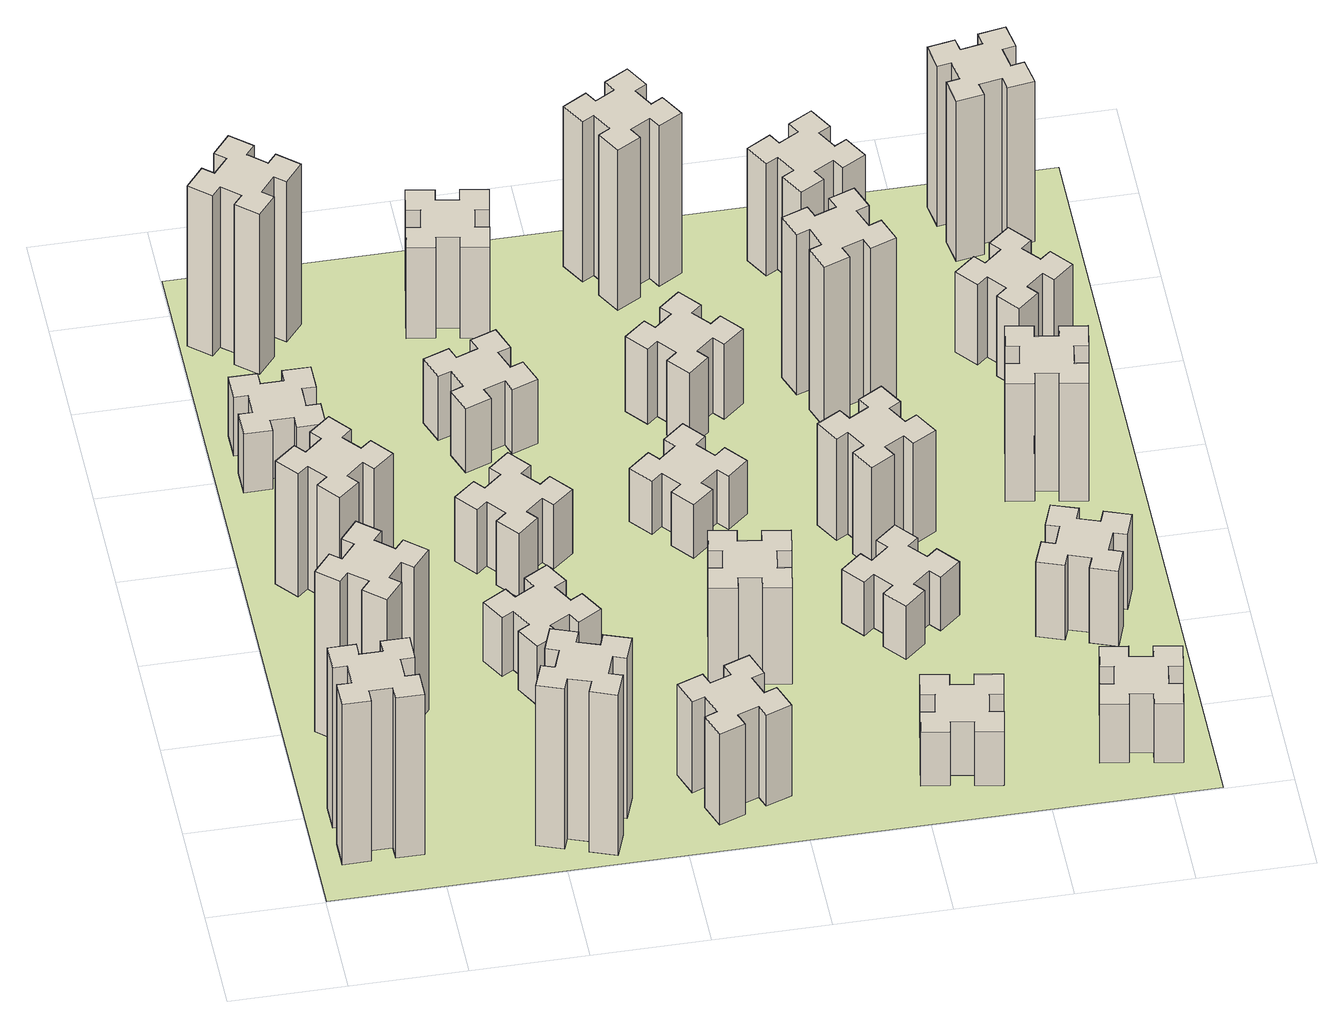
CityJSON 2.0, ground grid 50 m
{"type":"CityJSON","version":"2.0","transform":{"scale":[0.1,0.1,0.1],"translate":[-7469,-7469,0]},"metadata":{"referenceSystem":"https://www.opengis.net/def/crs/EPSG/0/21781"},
"CityObjects":{
"building1":{"type":"Building","attributes":{"class":"1000","function":"1000","usage":"1000","yearOfConstruction":2016,"roofType":"1000","measuredHeight":90,"storeysAboveGround":30,"storeysBelowGround":0},"geometry":[{"type":"Solid","lod":"1","boundaries":[[[[0,1,2,3,4,5,6,7,8,9,10,11,12,13,14,15,16,17,18,19]],[[17,16,20,21]],[[16,15,22,20]],[[15,14,23,22]],[[14,13,24,23]],[[13,12,25,24]],[[12,11,26,25]],[[11,10,27,26]],[[10,9,28,27]],[[9,8,29,28]],[[8,7,30,29]],[[7,6,31,30]],[[6,5,32,31]],[[5,4,33,32]],[[4,3,34,33]],[[3,2,35,34]],[[2,1,36,35]],[[1,0,37,36]],[[0,19,38,37]],[[19,18,39,38]],[[18,17,21,39]],[[24,25,26,27,28,29,30,31,32,33,34,35,36,37,38,39,21,20,22,23]]]]}]},
"building2":{"type":"Building","attributes":{"class":"1000","function":"1000","usage":"1000","yearOfConstruction":2016,"roofType":"1000","measuredHeight":90,"storeysAboveGround":30,"storeysBelowGround":0},"geometry":[{"type":"Solid","lod":"1","boundaries":[[[[40,41,42,43,44,45,46,47,48,49,50,51,52,53,54,55,56,57,58,59]],[[57,56,60,61]],[[56,55,62,60]],[[55,54,63,62]],[[54,53,64,63]],[[53,52,65,64]],[[52,51,66,65]],[[51,50,67,66]],[[50,49,68,67]],[[49,48,69,68]],[[48,47,70,69]],[[47,46,71,70]],[[46,45,72,71]],[[45,44,73,72]],[[44,43,74,73]],[[43,42,75,74]],[[42,41,76,75]],[[41,40,77,76]],[[40,59,78,77]],[[59,58,79,78]],[[58,57,61,79]],[[64,65,66,67,68,69,70,71,72,73,74,75,76,77,78,79,61,60,62,63]]]]}]},
"building3":{"type":"Building","attributes":{"class":"1000","function":"1000","usage":"1000","yearOfConstruction":2016,"roofType":"1000","measuredHeight":69,"storeysAboveGround":30,"storeysBelowGround":0},"geometry":[{"type":"Solid","lod":"1","boundaries":[[[[80,81,82,83,84,85,86,87,88,89,90,91,92,93,94,95,96,97,98,99]],[[97,96,100,101]],[[96,95,102,100]],[[95,94,103,102]],[[94,93,104,103]],[[93,92,105,104]],[[92,91,106,105]],[[91,90,107,106]],[[90,89,108,107]],[[89,88,109,108]],[[88,87,110,109]],[[87,86,111,110]],[[86,85,112,111]],[[85,84,113,112]],[[84,83,114,113]],[[83,82,115,114]],[[82,81,116,115]],[[81,80,117,116]],[[80,99,118,117]],[[99,98,119,118]],[[98,97,101,119]],[[104,105,106,107,108,109,110,111,112,113,114,115,116,117,118,119,101,100,102,103]]]]}]},
"building4":{"type":"Building","attributes":{"class":"1000","function":"1000","usage":"1000","yearOfConstruction":2016,"roofType":"1000","measuredHeight":33,"storeysAboveGround":30,"storeysBelowGround":0},"geometry":[{"type":"Solid","lod":"1","boundaries":[[[[120,121,122,123,124,125,126,127,128,129,130,131,132,133,134,135,136,137,138,139]],[[137,136,140,141]],[[136,135,142,140]],[[135,134,143,142]],[[134,133,144,143]],[[133,132,145,144]],[[132,131,146,145]],[[131,130,147,146]],[[130,129,148,147]],[[129,128,149,148]],[[128,127,150,149]],[[127,126,151,150]],[[126,125,152,151]],[[125,124,153,152]],[[124,123,154,153]],[[123,122,155,154]],[[122,121,156,155]],[[121,120,157,156]],[[120,139,158,157]],[[139,138,159,158]],[[138,137,141,159]],[[144,145,146,147,148,149,150,151,152,153,154,155,156,157,158,159,141,140,142,143]]]]}]},
"building5":{"type":"Building","attributes":{"class":"1000","function":"1000","usage":"1000","yearOfConstruction":2016,"roofType":"1000","measuredHeight":90,"storeysAboveGround":30,"storeysBelowGround":0},"geometry":[{"type":"Solid","lod":"1","boundaries":[[[[160,161,162,163,164,165,166,167,168,169,170,171,172,173,174,175,176,177,178,179]],[[177,176,180,181]],[[176,175,182,180]],[[175,174,183,182]],[[174,173,184,183]],[[173,172,185,184]],[[172,171,186,185]],[[171,170,187,186]],[[170,169,188,187]],[[169,168,189,188]],[[168,167,190,189]],[[167,166,191,190]],[[166,165,192,191]],[[165,164,193,192]],[[164,163,194,193]],[[163,162,195,194]],[[162,161,196,195]],[[161,160,197,196]],[[160,179,198,197]],[[179,178,199,198]],[[178,177,181,199]],[[184,185,186,187,188,189,190,191,192,193,194,195,196,197,198,199,181,180,182,183]]]]}]},
"building6":{"type":"Building","attributes":{"class":"1000","function":"1000","usage":"1000","yearOfConstruction":2016,"roofType":"1000","measuredHeight":90,"storeysAboveGround":30,"storeysBelowGround":0},"geometry":[{"type":"Solid","lod":"1","boundaries":[[[[200,201,202,203,204,205,206,207,208,209,210,211,212,213,214,215,216,217,218,219]],[[217,216,220,221]],[[216,215,222,220]],[[215,214,223,222]],[[214,213,224,223]],[[213,212,225,224]],[[212,211,226,225]],[[211,210,227,226]],[[210,209,228,227]],[[209,208,229,228]],[[208,207,230,229]],[[207,206,231,230]],[[206,205,232,231]],[[205,204,233,232]],[[204,203,234,233]],[[203,202,235,234]],[[202,201,236,235]],[[201,200,237,236]],[[200,219,238,237]],[[219,218,239,238]],[[218,217,221,239]],[[224,225,226,227,228,229,230,231,232,233,234,235,236,237,238,239,221,220,222,223]]]]}]},
"building7":{"type":"Building","attributes":{"class":"1000","function":"1000","usage":"1000","yearOfConstruction":2016,"roofType":"1000","measuredHeight":33,"storeysAboveGround":30,"storeysBelowGround":0},"geometry":[{"type":"Solid","lod":"1","boundaries":[[[[240,241,242,243,244,245,246,247,248,249,250,251,252,253,254,255,256,257,258,259]],[[257,256,260,261]],[[256,255,262,260]],[[255,254,263,262]],[[254,253,264,263]],[[253,252,265,264]],[[252,251,266,265]],[[251,250,267,266]],[[250,249,268,267]],[[249,248,269,268]],[[248,247,270,269]],[[247,246,271,270]],[[246,245,272,271]],[[245,244,273,272]],[[244,243,274,273]],[[243,242,275,274]],[[242,241,276,275]],[[241,240,277,276]],[[240,259,278,277]],[[259,258,279,278]],[[258,257,261,279]],[[264,265,266,267,268,269,270,271,272,273,274,275,276,277,278,279,261,260,262,263]]]]}]},
"building8":{"type":"Building","attributes":{"class":"1000","function":"1000","usage":"1000","yearOfConstruction":2016,"roofType":"1000","measuredHeight":36,"storeysAboveGround":30,"storeysBelowGround":0},"geometry":[{"type":"Solid","lod":"1","boundaries":[[[[280,281,282,283,284,285,286,287,288,289,290,291,292,293,294,295,296,297,298,299]],[[297,296,300,301]],[[296,295,302,300]],[[295,294,303,302]],[[294,293,304,303]],[[293,292,305,304]],[[292,291,306,305]],[[291,290,307,306]],[[290,289,308,307]],[[289,288,309,308]],[[288,287,310,309]],[[287,286,311,310]],[[286,285,312,311]],[[285,284,313,312]],[[284,283,314,313]],[[283,282,315,314]],[[282,281,316,315]],[[281,280,317,316]],[[280,299,318,317]],[[299,298,319,318]],[[298,297,301,319]],[[304,305,306,307,308,309,310,311,312,313,314,315,316,317,318,319,301,300,302,303]]]]}]},
"building9":{"type":"Building","attributes":{"class":"1000","function":"1000","usage":"1000","yearOfConstruction":2016,"roofType":"1000","measuredHeight":51,"storeysAboveGround":30,"storeysBelowGround":0},"geometry":[{"type":"Solid","lod":"1","boundaries":[[[[320,321,322,323,324,325,326,327,328,329,330,331,332,333,334,335,336,337,338,339]],[[337,336,340,341]],[[336,335,342,340]],[[335,334,343,342]],[[334,333,344,343]],[[333,332,345,344]],[[332,331,346,345]],[[331,330,347,346]],[[330,329,348,347]],[[329,328,349,348]],[[328,327,350,349]],[[327,326,351,350]],[[326,325,352,351]],[[325,324,353,352]],[[324,323,354,353]],[[323,322,355,354]],[[322,321,356,355]],[[321,320,357,356]],[[320,339,358,357]],[[339,338,359,358]],[[338,337,341,359]],[[344,345,346,347,348,349,350,351,352,353,354,355,356,357,358,359,341,340,342,343]]]]}]},
"building10":{"type":"Building","attributes":{"class":"1000","function":"1000","usage":"1000","yearOfConstruction":2016,"roofType":"1000","measuredHeight":36,"storeysAboveGround":30,"storeysBelowGround":0},"geometry":[{"type":"Solid","lod":"1","boundaries":[[[[360,361,362,363,364,365,366,367,368,369,370,371,372,373,374,375,376,377,378,379]],[[377,376,380,381]],[[376,375,382,380]],[[375,374,383,382]],[[374,373,384,383]],[[373,372,385,384]],[[372,371,386,385]],[[371,370,387,386]],[[370,369,388,387]],[[369,368,389,388]],[[368,367,390,389]],[[367,366,391,390]],[[366,365,392,391]],[[365,364,393,392]],[[364,363,394,393]],[[363,362,395,394]],[[362,361,396,395]],[[361,360,397,396]],[[360,379,398,397]],[[379,378,399,398]],[[378,377,381,399]],[[384,385,386,387,388,389,390,391,392,393,394,395,396,397,398,399,381,380,382,383]]]]}]},
"building11":{"type":"Building","attributes":{"class":"1000","function":"1000","usage":"1000","yearOfConstruction":2016,"roofType":"1000","measuredHeight":51,"storeysAboveGround":30,"storeysBelowGround":0},"geometry":[{"type":"Solid","lod":"1","boundaries":[[[[400,401,402,403,404,405,406,407,408,409,410,411,412,413,414,415,416,417,418,419]],[[417,416,420,421]],[[416,415,422,420]],[[415,414,423,422]],[[414,413,424,423]],[[413,412,425,424]],[[412,411,426,425]],[[411,410,427,426]],[[410,409,428,427]],[[409,408,429,428]],[[408,407,430,429]],[[407,406,431,430]],[[406,405,432,431]],[[405,404,433,432]],[[404,403,434,433]],[[403,402,435,434]],[[402,401,436,435]],[[401,400,437,436]],[[400,419,438,437]],[[419,418,439,438]],[[418,417,421,439]],[[424,425,426,427,428,429,430,431,432,433,434,435,436,437,438,439,421,420,422,423]]]]}]},
"building12":{"type":"Building","attributes":{"class":"1000","function":"1000","usage":"1000","yearOfConstruction":2016,"roofType":"1000","measuredHeight":54,"storeysAboveGround":30,"storeysBelowGround":0},"geometry":[{"type":"Solid","lod":"1","boundaries":[[[[440,441,442,443,444,445,446,447,448,449,450,451,452,453,454,455,456,457,458,459]],[[457,456,460,461]],[[456,455,462,460]],[[455,454,463,462]],[[454,453,464,463]],[[453,452,465,464]],[[452,451,466,465]],[[451,450,467,466]],[[450,449,468,467]],[[449,448,469,468]],[[448,447,470,469]],[[447,446,471,470]],[[446,445,472,471]],[[445,444,473,472]],[[444,443,474,473]],[[443,442,475,474]],[[442,441,476,475]],[[441,440,477,476]],[[440,459,478,477]],[[459,458,479,478]],[[458,457,461,479]],[[464,465,466,467,468,469,470,471,472,473,474,475,476,477,478,479,461,460,462,463]]]]}]},
"building13":{"type":"Building","attributes":{"class":"1000","function":"1000","usage":"1000","yearOfConstruction":2016,"roofType":"1000","measuredHeight":30,"storeysAboveGround":30,"storeysBelowGround":0},"geometry":[{"type":"Solid","lod":"1","boundaries":[[[[480,481,482,483,484,485,486,487,488,489,490,491,492,493,494,495,496,497,498,499]],[[497,496,500,501]],[[496,495,502,500]],[[495,494,503,502]],[[494,493,504,503]],[[493,492,505,504]],[[492,491,506,505]],[[491,490,507,506]],[[490,489,508,507]],[[489,488,509,508]],[[488,487,510,509]],[[487,486,511,510]],[[486,485,512,511]],[[485,484,513,512]],[[484,483,514,513]],[[483,482,515,514]],[[482,481,516,515]],[[481,480,517,516]],[[480,499,518,517]],[[499,498,519,518]],[[498,497,501,519]],[[504,505,506,507,508,509,510,511,512,513,514,515,516,517,518,519,501,500,502,503]]]]}]},
"building14":{"type":"Building","attributes":{"class":"1000","function":"1000","usage":"1000","yearOfConstruction":2016,"roofType":"1000","measuredHeight":42,"storeysAboveGround":30,"storeysBelowGround":0},"geometry":[{"type":"Solid","lod":"1","boundaries":[[[[520,521,522,523,524,525,526,527,528,529,530,531,532,533,534,535,536,537,538,539]],[[537,536,540,541]],[[536,535,542,540]],[[535,534,543,542]],[[534,533,544,543]],[[533,532,545,544]],[[532,531,546,545]],[[531,530,547,546]],[[530,529,548,547]],[[529,528,549,548]],[[528,527,550,549]],[[527,526,551,550]],[[526,525,552,551]],[[525,524,553,552]],[[524,523,554,553]],[[523,522,555,554]],[[522,521,556,555]],[[521,520,557,556]],[[520,539,558,557]],[[539,538,559,558]],[[538,537,541,559]],[[544,545,546,547,548,549,550,551,552,553,554,555,556,557,558,559,541,540,542,543]]]]}]},
"building15":{"type":"Building","attributes":{"class":"1000","function":"1000","usage":"1000","yearOfConstruction":2016,"roofType":"1000","measuredHeight":30,"storeysAboveGround":30,"storeysBelowGround":0},"geometry":[{"type":"Solid","lod":"1","boundaries":[[[[560,561,562,563,564,565,566,567,568,569,570,571,572,573,574,575,576,577,578,579]],[[577,576,580,581]],[[576,575,582,580]],[[575,574,583,582]],[[574,573,584,583]],[[573,572,585,584]],[[572,571,586,585]],[[571,570,587,586]],[[570,569,588,587]],[[569,568,589,588]],[[568,567,590,589]],[[567,566,591,590]],[[566,565,592,591]],[[565,564,593,592]],[[564,563,594,593]],[[563,562,595,594]],[[562,561,596,595]],[[561,560,597,596]],[[560,579,598,597]],[[579,578,599,598]],[[578,577,581,599]],[[584,585,586,587,588,589,590,591,592,593,594,595,596,597,598,599,581,580,582,583]]]]}]},
"building16":{"type":"Building","attributes":{"class":"1000","function":"1000","usage":"1000","yearOfConstruction":2016,"roofType":"1000","measuredHeight":90,"storeysAboveGround":30,"storeysBelowGround":0},"geometry":[{"type":"Solid","lod":"1","boundaries":[[[[600,601,602,603,604,605,606,607,608,609,610,611,612,613,614,615,616,617,618,619]],[[617,616,620,621]],[[616,615,622,620]],[[615,614,623,622]],[[614,613,624,623]],[[613,612,625,624]],[[612,611,626,625]],[[611,610,627,626]],[[610,609,628,627]],[[609,608,629,628]],[[608,607,630,629]],[[607,606,631,630]],[[606,605,632,631]],[[605,604,633,632]],[[604,603,634,633]],[[603,602,635,634]],[[602,601,636,635]],[[601,600,637,636]],[[600,619,638,637]],[[619,618,639,638]],[[618,617,621,639]],[[624,625,626,627,628,629,630,631,632,633,634,635,636,637,638,639,621,620,622,623]]]]}]},
"building17":{"type":"Building","attributes":{"class":"1000","function":"1000","usage":"1000","yearOfConstruction":2016,"roofType":"1000","measuredHeight":30,"storeysAboveGround":30,"storeysBelowGround":0},"geometry":[{"type":"Solid","lod":"1","boundaries":[[[[640,641,642,643,644,645,646,647,648,649,650,651,652,653,654,655,656,657,658,659]],[[657,656,660,661]],[[656,655,662,660]],[[655,654,663,662]],[[654,653,664,663]],[[653,652,665,664]],[[652,651,666,665]],[[651,650,667,666]],[[650,649,668,667]],[[649,648,669,668]],[[648,647,670,669]],[[647,646,671,670]],[[646,645,672,671]],[[645,644,673,672]],[[644,643,674,673]],[[643,642,675,674]],[[642,641,676,675]],[[641,640,677,676]],[[640,659,678,677]],[[659,658,679,678]],[[658,657,661,679]],[[664,665,666,667,668,669,670,671,672,673,674,675,676,677,678,679,661,660,662,663]]]]}]},
"building18":{"type":"Building","attributes":{"class":"1000","function":"1000","usage":"1000","yearOfConstruction":2016,"roofType":"1000","measuredHeight":57,"storeysAboveGround":30,"storeysBelowGround":0},"geometry":[{"type":"Solid","lod":"1","boundaries":[[[[680,681,682,683,684,685,686,687,688,689,690,691,692,693,694,695,696,697,698,699]],[[697,696,700,701]],[[696,695,702,700]],[[695,694,703,702]],[[694,693,704,703]],[[693,692,705,704]],[[692,691,706,705]],[[691,690,707,706]],[[690,689,708,707]],[[689,688,709,708]],[[688,687,710,709]],[[687,686,711,710]],[[686,685,712,711]],[[685,684,713,712]],[[684,683,714,713]],[[683,682,715,714]],[[682,681,716,715]],[[681,680,717,716]],[[680,699,718,717]],[[699,698,719,718]],[[698,697,701,719]],[[704,705,706,707,708,709,710,711,712,713,714,715,716,717,718,719,701,700,702,703]]]]}]},
"building19":{"type":"Building","attributes":{"class":"1000","function":"1000","usage":"1000","yearOfConstruction":2016,"roofType":"1000","measuredHeight":90,"storeysAboveGround":30,"storeysBelowGround":0},"geometry":[{"type":"Solid","lod":"1","boundaries":[[[[720,721,722,723,724,725,726,727,728,729,730,731,732,733,734,735,736,737,738,739]],[[737,736,740,741]],[[736,735,742,740]],[[735,734,743,742]],[[734,733,744,743]],[[733,732,745,744]],[[732,731,746,745]],[[731,730,747,746]],[[730,729,748,747]],[[729,728,749,748]],[[728,727,750,749]],[[727,726,751,750]],[[726,725,752,751]],[[725,724,753,752]],[[724,723,754,753]],[[723,722,755,754]],[[722,721,756,755]],[[721,720,757,756]],[[720,739,758,757]],[[739,738,759,758]],[[738,737,741,759]],[[744,745,746,747,748,749,750,751,752,753,754,755,756,757,758,759,741,740,742,743]]]]}]},
"building20":{"type":"Building","attributes":{"class":"1000","function":"1000","usage":"1000","yearOfConstruction":2016,"roofType":"1000","measuredHeight":33,"storeysAboveGround":30,"storeysBelowGround":0},"geometry":[{"type":"Solid","lod":"1","boundaries":[[[[760,761,762,763,764,765,766,767,768,769,770,771,772,773,774,775,776,777,778,779]],[[777,776,780,781]],[[776,775,782,780]],[[775,774,783,782]],[[774,773,784,783]],[[773,772,785,784]],[[772,771,786,785]],[[771,770,787,786]],[[770,769,788,787]],[[769,768,789,788]],[[768,767,790,789]],[[767,766,791,790]],[[766,765,792,791]],[[765,764,793,792]],[[764,763,794,793]],[[763,762,795,794]],[[762,761,796,795]],[[761,760,797,796]],[[760,779,798,797]],[[779,778,799,798]],[[778,777,781,799]],[[784,785,786,787,788,789,790,791,792,793,794,795,796,797,798,799,781,780,782,783]]]]}]},
"building21":{"type":"Building","attributes":{"class":"1000","function":"1000","usage":"1000","yearOfConstruction":2016,"roofType":"1000","measuredHeight":63,"storeysAboveGround":30,"storeysBelowGround":0},"geometry":[{"type":"Solid","lod":"1","boundaries":[[[[800,801,802,803,804,805,806,807,808,809,810,811,812,813,814,815,816,817,818,819]],[[817,816,820,821]],[[816,815,822,820]],[[815,814,823,822]],[[814,813,824,823]],[[813,812,825,824]],[[812,811,826,825]],[[811,810,827,826]],[[810,809,828,827]],[[809,808,829,828]],[[808,807,830,829]],[[807,806,831,830]],[[806,805,832,831]],[[805,804,833,832]],[[804,803,834,833]],[[803,802,835,834]],[[802,801,836,835]],[[801,800,837,836]],[[800,819,838,837]],[[819,818,839,838]],[[818,817,821,839]],[[824,825,826,827,828,829,830,831,832,833,834,835,836,837,838,839,821,820,822,823]]]]}]},
"building22":{"type":"Building","attributes":{"class":"1000","function":"1000","usage":"1000","yearOfConstruction":2016,"roofType":"1000","measuredHeight":42,"storeysAboveGround":30,"storeysBelowGround":0},"geometry":[{"type":"Solid","lod":"1","boundaries":[[[[840,841,842,843,844,845,846,847,848,849,850,851,852,853,854,855,856,857,858,859]],[[857,856,860,861]],[[856,855,862,860]],[[855,854,863,862]],[[854,853,864,863]],[[853,852,865,864]],[[852,851,866,865]],[[851,850,867,866]],[[850,849,868,867]],[[849,848,869,868]],[[848,847,870,869]],[[847,846,871,870]],[[846,845,872,871]],[[845,844,873,872]],[[844,843,874,873]],[[843,842,875,874]],[[842,841,876,875]],[[841,840,877,876]],[[840,859,878,877]],[[859,858,879,878]],[[858,857,861,879]],[[864,865,866,867,868,869,870,871,872,873,874,875,876,877,878,879,861,860,862,863]]]]}]},
"building23":{"type":"Building","attributes":{"class":"1000","function":"1000","usage":"1000","yearOfConstruction":2016,"roofType":"1000","measuredHeight":66,"storeysAboveGround":30,"storeysBelowGround":0},"geometry":[{"type":"Solid","lod":"1","boundaries":[[[[880,881,882,883,884,885,886,887,888,889,890,891,892,893,894,895,896,897,898,899]],[[897,896,900,901]],[[896,895,902,900]],[[895,894,903,902]],[[894,893,904,903]],[[893,892,905,904]],[[892,891,906,905]],[[891,890,907,906]],[[890,889,908,907]],[[889,888,909,908]],[[888,887,910,909]],[[887,886,911,910]],[[886,885,912,911]],[[885,884,913,912]],[[884,883,914,913]],[[883,882,915,914]],[[882,881,916,915]],[[881,880,917,916]],[[880,899,918,917]],[[899,898,919,918]],[[898,897,901,919]],[[904,905,906,907,908,909,910,911,912,913,914,915,916,917,918,919,901,900,902,903]]]]}]},
"building24":{"type":"Building","attributes":{"class":"1000","function":"1000","usage":"1000","yearOfConstruction":2016,"roofType":"1000","measuredHeight":45,"storeysAboveGround":30,"storeysBelowGround":0},"geometry":[{"type":"Solid","lod":"1","boundaries":[[[[920,921,922,923,924,925,926,927,928,929,930,931,932,933,934,935,936,937,938,939]],[[937,936,940,941]],[[936,935,942,940]],[[935,934,943,942]],[[934,933,944,943]],[[933,932,945,944]],[[932,931,946,945]],[[931,930,947,946]],[[930,929,948,947]],[[929,928,949,948]],[[928,927,950,949]],[[927,926,951,950]],[[926,925,952,951]],[[925,924,953,952]],[[924,923,954,953]],[[923,922,955,954]],[[922,921,956,955]],[[921,920,957,956]],[[920,939,958,957]],[[939,938,959,958]],[[938,937,941,959]],[[944,945,946,947,948,949,950,951,952,953,954,955,956,957,958,959,941,940,942,943]]]]}]},
"building25":{"type":"Building","attributes":{"class":"1000","function":"1000","usage":"1000","yearOfConstruction":2016,"roofType":"1000","measuredHeight":90,"storeysAboveGround":30,"storeysBelowGround":0},"geometry":[{"type":"Solid","lod":"1","boundaries":[[[[960,961,962,963,964,965,966,967,968,969,970,971,972,973,974,975,976,977,978,979]],[[977,976,980,981]],[[976,975,982,980]],[[975,974,983,982]],[[974,973,984,983]],[[973,972,985,984]],[[972,971,986,985]],[[971,970,987,986]],[[970,969,988,987]],[[969,968,989,988]],[[968,967,990,989]],[[967,966,991,990]],[[966,965,992,991]],[[965,964,993,992]],[[964,963,994,993]],[[963,962,995,994]],[[962,961,996,995]],[[961,960,997,996]],[[960,979,998,997]],[[979,978,999,998]],[[978,977,981,999]],[[984,985,986,987,988,989,990,991,992,993,994,995,996,997,998,999,981,980,982,983]]]]}]},
"landuse1":{"type":"LandUse","attributes":{"name":"plot1","function":"1010"},"geometry":[{"type":"MultiSurface","lod":"1","boundaries":[[[1000,1001,1002,1003]]]}]}
},
"vertices":[
[165,425,0],[165,325,0],[105,325,0],[105,205,0],[225,205,0],[225,265,0],[325,265,0],[325,205,0],[445,205,0],[445,325,0],[385,325,0],[385,425,0],[445,425,0],[445,545,0],[325,545,0],[325,485,0],[225,485,0],[225,545,0],[105,545,0],[105,425,0],[225,485,900],[225,545,900],[325,485,900],[325,545,900],[445,545,900],[445,425,900],[385,425,900],[385,325,900],[445,325,900],[445,205,900],[325,205,900],[325,265,900],[225,265,900],[225,205,900],[105,205,900],[105,325,900],[165,325,900],[165,425,900],[105,425,900],[105,545,900],
[484,1067,0],[408,1132,0],[446,1178,0],[354,1255,0],[277,1163,0],[323,1124,0],[259,1048,0],[213,1086,0],[136,994,0],[228,917,0],[266,963,0],[343,899,0],[304,853,0],[396,776,0],[473,868,0],[427,906,0],[492,983,0],[538,944,0],[615,1036,0],[523,1113,0],[492,983,900],[538,944,900],[427,906,900],[473,868,900],[396,776,900],[304,853,900],[343,899,900],[266,963,900],[228,917,900],[136,994,900],[213,1086,900],[259,1048,900],[323,1124,900],[277,1163,900],[354,1255,900],[446,1178,900],[408,1132,900],[484,1067,900],[523,1113,900],[615,1036,900],
[492,1888,0],[427,1964,0],[473,2003,0],[396,2095,0],[304,2018,0],[343,1972,0],[266,1907,0],[228,1953,0],[136,1876,0],[213,1784,0],[259,1823,0],[323,1746,0],[277,1708,0],[354,1616,0],[446,1693,0],[408,1739,0],[484,1803,0],[523,1757,0],[615,1834,0],[538,1926,0],[484,1803,690],[523,1757,690],[408,1739,690],[446,1693,690],[354,1616,690],[277,1708,690],[323,1746,690],[259,1823,690],[213,1784,690],[136,1876,690],[228,1953,690],[266,1907,690],[343,1972,690],[304,2018,690],[396,2095,690],[473,2003,690],[427,1964,690],[492,1888,690],[538,1926,690],[615,1834,690],
[385,2545,0],[385,2645,0],[445,2645,0],[445,2765,0],[325,2765,0],[325,2705,0],[225,2705,0],[225,2765,0],[105,2765,0],[105,2645,0],[165,2645,0],[165,2545,0],[105,2545,0],[105,2425,0],[225,2425,0],[225,2485,0],[325,2485,0],[325,2425,0],[445,2425,0],[445,2545,0],[325,2485,330],[325,2425,330],[225,2485,330],[225,2425,330],[105,2425,330],[105,2545,330],[165,2545,330],[165,2645,330],[105,2645,330],[105,2765,330],[225,2765,330],[225,2705,330],[325,2705,330],[325,2765,330],[445,2765,330],[445,2645,330],[385,2645,330],[385,2545,330],[445,2545,330],[445,2425,330],
[1029,360,0],[995,266,0],[939,287,0],[897,174,0],[1010,133,0],[1031,189,0],[1125,155,0],[1104,99,0],[1217,57,0],[1258,170,0],[1202,191,0],[1236,285,0],[1292,264,0],[1333,377,0],[1220,418,0],[1200,362,0],[1106,396,0],[1127,452,0],[1014,493,0],[973,380,0],[1106,396,900],[1127,452,900],[1200,362,900],[1220,418,900],[1333,377,900],[1292,264,900],[1236,285,900],[1202,191,900],[1258,170,900],[1217,57,900],[1104,99,900],[1125,155,900],[1031,189,900],[1010,133,900],[897,174,900],[939,287,900],[995,266,900],[1029,360,900],[973,380,900],[1014,493,900],
[384,3387,0],[308,3452,0],[346,3498,0],[254,3575,0],[177,3483,0],[223,3444,0],[159,3368,0],[113,3406,0],[36,3314,0],[128,3237,0],[166,3283,0],[243,3219,0],[204,3173,0],[296,3096,0],[373,3188,0],[327,3226,0],[392,3303,0],[438,3264,0],[515,3356,0],[423,3433,0],[392,3303,900],[438,3264,900],[327,3226,900],[373,3188,900],[296,3096,900],[204,3173,900],[243,3219,900],[166,3283,900],[128,3237,900],[36,3314,900],[113,3406,900],[159,3368,900],[223,3444,900],[177,3483,900],[254,3575,900],[346,3498,900],[308,3452,900],[384,3387,900],[423,3433,900],[515,3356,900],
[995,1204,0],[1045,1117,0],[993,1087,0],[1053,983,0],[1157,1043,0],[1127,1095,0],[1214,1145,0],[1244,1093,0],[1348,1153,0],[1288,1257,0],[1236,1227,0],[1186,1314,0],[1238,1344,0],[1178,1448,0],[1074,1388,0],[1104,1336,0],[1017,1286,0],[987,1338,0],[883,1278,0],[943,1174,0],[1017,1286,330],[987,1338,330],[1104,1336,330],[1074,1388,330],[1178,1448,330],[1238,1344,330],[1186,1314,330],[1236,1227,330],[1288,1257,330],[1348,1153,330],[1244,1093,330],[1214,1145,330],[1127,1095,330],[1157,1043,330],[1053,983,330],[993,1087,330],[1045,1117,330],[995,1204,330],[943,1174,330],[883,1278,330],
[1083,1972,0],[1006,1907,0],[968,1953,0],[876,1876,0],[953,1784,0],[999,1823,0],[1063,1746,0],[1017,1708,0],[1094,1616,0],[1186,1693,0],[1148,1739,0],[1224,1803,0],[1263,1757,0],[1355,1834,0],[1278,1926,0],[1232,1888,0],[1167,1964,0],[1213,2003,0],[1136,2095,0],[1044,2018,0],[1167,1964,360],[1213,2003,360],[1232,1888,360],[1278,1926,360],[1355,1834,360],[1263,1757,360],[1224,1803,360],[1148,1739,360],[1186,1693,360],[1094,1616,360],[1017,1708,360],[1063,1746,360],[999,1823,360],[953,1784,360],[876,1876,360],[968,1953,360],[1006,1907,360],[1083,1972,360],[1044,2018,360],[1136,2095,360],
[1765,496,0],[1671,462,0],[1650,518,0],[1537,477,0],[1579,364,0],[1635,385,0],[1669,291,0],[1613,270,0],[1654,157,0],[1767,199,0],[1746,255,0],[1840,289,0],[1860,233,0],[1973,274,0],[1932,387,0],[1876,366,0],[1842,460,0],[1898,480,0],[1857,593,0],[1744,552,0],[1842,460,510],[1898,480,510],[1876,366,510],[1932,387,510],[1973,274,510],[1860,233,510],[1840,289,510],[1746,255,510],[1767,199,510],[1654,157,510],[1613,270,510],[1669,291,510],[1635,385,510],[1579,364,510],[1537,477,510],[1650,518,510],[1671,462,510],[1765,496,510],[1744,552,510],[1857,593,510],
[1106,2475,0],[1200,2509,0],[1220,2453,0],[1333,2494,0],[1292,2607,0],[1236,2586,0],[1202,2680,0],[1258,2700,0],[1217,2813,0],[1104,2772,0],[1125,2716,0],[1031,2682,0],[1010,2738,0],[897,2697,0],[939,2584,0],[995,2605,0],[1029,2511,0],[973,2490,0],[1014,2377,0],[1127,2419,0],[1029,2511,360],[973,2490,360],[995,2605,360],[939,2584,360],[897,2697,360],[1010,2738,360],[1031,2682,360],[1125,2716,360],[1104,2772,360],[1217,2813,360],[1258,2700,360],[1202,2680,360],[1236,2586,360],[1292,2607,360],[1333,2494,360],[1220,2453,360],[1200,2509,360],[1106,2475,360],[1127,2419,360],[1014,2377,360],
[1016,3404,0],[998,3305,0],[939,3316,0],[918,3197,0],[1037,3177,0],[1047,3236,0],[1145,3218,0],[1135,3159,0],[1253,3138,0],[1274,3257,0],[1215,3267,0],[1232,3365,0],[1291,3355,0],[1312,3473,0],[1194,3494,0],[1184,3435,0],[1085,3452,0],[1096,3511,0],[977,3532,0],[957,3414,0],[1085,3452,510],[1096,3511,510],[1184,3435,510],[1194,3494,510],[1312,3473,510],[1291,3355,510],[1232,3365,510],[1215,3267,510],[1274,3257,510],[1253,3138,510],[1135,3159,510],[1145,3218,510],[1047,3236,510],[1037,3177,510],[918,3197,510],[939,3316,510],[998,3305,510],[1016,3404,510],[957,3414,510],[977,3532,510],
[2055,1047,0],[2072,1145,0],[2131,1135,0],[2152,1253,0],[2034,1274,0],[2024,1215,0],[1925,1232,0],[1936,1291,0],[1817,1312,0],[1797,1194,0],[1856,1184,0],[1838,1085,0],[1779,1096,0],[1758,977,0],[1877,957,0],[1887,1016,0],[1985,998,0],[1975,939,0],[2093,918,0],[2114,1037,0],[1985,998,540],[1975,939,540],[1887,1016,540],[1877,957,540],[1758,977,540],[1779,1096,540],[1838,1085,540],[1856,1184,540],[1797,1194,540],[1817,1312,540],[1936,1291,540],[1925,1232,540],[2024,1215,540],[2034,1274,540],[2152,1253,540],[2131,1135,540],[2072,1145,540],[2055,1047,540],[2114,1037,540],[2093,918,540],
[1972,1988,0],[1907,2064,0],[1953,2103,0],[1876,2195,0],[1784,2118,0],[1823,2072,0],[1746,2007,0],[1708,2053,0],[1616,1976,0],[1693,1884,0],[1739,1923,0],[1803,1846,0],[1757,1808,0],[1834,1716,0],[1926,1793,0],[1888,1839,0],[1964,1903,0],[2003,1857,0],[2095,1934,0],[2018,2026,0],[1964,1903,300],[2003,1857,300],[1888,1839,300],[1926,1793,300],[1834,1716,300],[1757,1808,300],[1803,1846,300],[1739,1923,300],[1693,1884,300],[1616,1976,300],[1708,2053,300],[1746,2007,300],[1823,2072,300],[1784,2118,300],[1876,2195,300],[1953,2103,300],[1907,2064,300],[1972,1988,300],[2018,2026,300],[2095,1934,300],
[1839,2563,0],[1903,2486,0],[1857,2448,0],[1934,2356,0],[2026,2433,0],[1988,2479,0],[2064,2543,0],[2103,2497,0],[2195,2574,0],[2118,2666,0],[2072,2628,0],[2007,2704,0],[2053,2743,0],[1976,2835,0],[1884,2758,0],[1923,2712,0],[1846,2647,0],[1808,2693,0],[1716,2616,0],[1793,2524,0],[1846,2647,420],[1808,2693,420],[1923,2712,420],[1884,2758,420],[1976,2835,420],[2053,2743,420],[2007,2704,420],[2072,2628,420],[2118,2666,420],[2195,2574,420],[2103,2497,420],[2064,2543,420],[1988,2479,420],[2026,2433,420],[1934,2356,420],[1857,2448,420],[1903,2486,420],[1839,2563,420],[1793,2524,420],[1716,2616,420],
[2596,444,0],[2578,345,0],[2519,356,0],[2498,237,0],[2617,217,0],[2627,276,0],[2725,258,0],[2715,199,0],[2833,178,0],[2854,297,0],[2795,307,0],[2812,405,0],[2871,395,0],[2892,513,0],[2774,534,0],[2764,475,0],[2665,492,0],[2676,551,0],[2557,572,0],[2537,454,0],[2665,492,300],[2676,551,300],[2764,475,300],[2774,534,300],[2892,513,300],[2871,395,300],[2812,405,300],[2795,307,300],[2854,297,300],[2833,178,300],[2715,199,300],[2725,258,300],[2627,276,300],[2617,217,300],[2498,237,300],[2519,356,300],[2578,345,300],[2596,444,300],[2537,454,300],[2557,572,300],
[1844,3556,0],[1757,3506,0],[1727,3558,0],[1623,3498,0],[1683,3394,0],[1735,3424,0],[1785,3337,0],[1733,3307,0],[1793,3203,0],[1897,3263,0],[1867,3315,0],[1954,3365,0],[1984,3313,0],[2088,3373,0],[2028,3477,0],[1976,3447,0],[1926,3534,0],[1978,3564,0],[1918,3668,0],[1814,3608,0],[1926,3534,900],[1978,3564,900],[1976,3447,900],[2028,3477,900],[2088,3373,900],[1984,3313,900],[1954,3365,900],[1867,3315,900],[1897,3263,900],[1793,3203,900],[1733,3307,900],[1785,3337,900],[1735,3424,900],[1683,3394,900],[1623,3498,900],[1727,3558,900],[1757,3506,900],[1844,3556,900],[1814,3608,900],[1918,3668,900],
[2628,1099,0],[2704,1163,0],[2743,1117,0],[2835,1194,0],[2758,1286,0],[2712,1248,0],[2647,1324,0],[2693,1363,0],[2616,1455,0],[2524,1378,0],[2563,1332,0],[2486,1267,0],[2448,1313,0],[2356,1236,0],[2433,1144,0],[2479,1183,0],[2543,1106,0],[2497,1068,0],[2574,976,0],[2666,1053,0],[2543,1106,300],[2497,1068,300],[2479,1183,300],[2433,1144,300],[2356,1236,300],[2448,1313,300],[2486,1267,300],[2563,1332,300],[2524,1378,300],[2616,1455,300],[2693,1363,300],[2647,1324,300],[2712,1248,300],[2758,1286,300],[2835,1194,300],[2743,1117,300],[2704,1163,300],[2628,1099,300],[2666,1053,300],[2574,976,300],
[2475,1744,0],[2525,1657,0],[2473,1627,0],[2533,1523,0],[2637,1583,0],[2607,1635,0],[2694,1685,0],[2724,1633,0],[2828,1693,0],[2768,1797,0],[2716,1767,0],[2666,1854,0],[2718,1884,0],[2658,1988,0],[2554,1928,0],[2584,1876,0],[2497,1826,0],[2467,1878,0],[2363,1818,0],[2423,1714,0],[2497,1826,570],[2467,1878,570],[2584,1876,570],[2554,1928,570],[2658,1988,570],[2718,1884,570],[2666,1854,570],[2716,1767,570],[2768,1797,570],[2828,1693,570],[2724,1633,570],[2694,1685,570],[2607,1635,570],[2637,1583,570],[2533,1523,570],[2473,1627,570],[2525,1657,570],[2475,1744,570],[2423,1714,570],[2363,1818,570],
[2586,2475,0],[2680,2509,0],[2700,2453,0],[2813,2494,0],[2772,2607,0],[2716,2586,0],[2682,2680,0],[2738,2700,0],[2697,2813,0],[2584,2772,0],[2605,2716,0],[2511,2682,0],[2490,2738,0],[2377,2697,0],[2419,2584,0],[2475,2605,0],[2509,2511,0],[2453,2490,0],[2494,2377,0],[2607,2419,0],[2509,2511,900],[2453,2490,900],[2475,2605,900],[2419,2584,900],[2377,2697,900],[2490,2738,900],[2511,2682,900],[2605,2716,900],[2584,2772,900],[2697,2813,900],[2738,2700,900],[2682,2680,900],[2716,2586,900],[2772,2607,900],[2813,2494,900],[2700,2453,900],[2680,2509,900],[2586,2475,900],[2607,2419,900],[2494,2377,900],
[3504,475,0],[3405,492,0],[3416,551,0],[3297,572,0],[3277,454,0],[3336,444,0],[3318,345,0],[3259,356,0],[3238,237,0],[3357,217,0],[3367,276,0],[3465,258,0],[3455,199,0],[3573,178,0],[3594,297,0],[3535,307,0],[3552,405,0],[3611,395,0],[3632,513,0],[3514,534,0],[3552,405,330],[3611,395,330],[3535,307,330],[3594,297,330],[3573,178,330],[3455,199,330],[3465,258,330],[3367,276,330],[3357,217,330],[3238,237,330],[3259,356,330],[3318,345,330],[3336,444,330],[3277,454,330],[3297,572,330],[3416,551,330],[3405,492,330],[3504,475,330],[3514,534,330],[3632,513,330],
[2716,3347,0],[2666,3434,0],[2718,3464,0],[2658,3568,0],[2554,3508,0],[2584,3456,0],[2497,3406,0],[2467,3458,0],[2363,3398,0],[2423,3294,0],[2475,3324,0],[2525,3237,0],[2473,3207,0],[2533,3103,0],[2637,3163,0],[2607,3215,0],[2694,3265,0],[2724,3213,0],[2828,3273,0],[2768,3377,0],[2694,3265,630],[2724,3213,630],[2607,3215,630],[2637,3163,630],[2533,3103,630],[2473,3207,630],[2525,3237,630],[2475,3324,630],[2423,3294,630],[2363,3398,630],[2467,3458,630],[2497,3406,630],[2584,3456,630],[2554,3508,630],[2658,3568,630],[2718,3464,630],[2666,3434,630],[2716,3347,630],[2768,3377,630],[2828,3273,630],
[3251,1029,0],[3345,995,0],[3324,939,0],[3437,897,0],[3478,1010,0],[3422,1031,0],[3456,1125,0],[3512,1104,0],[3553,1217,0],[3440,1258,0],[3420,1202,0],[3326,1236,0],[3347,1292,0],[3234,1333,0],[3193,1220,0],[3249,1200,0],[3215,1106,0],[3159,1127,0],[3117,1014,0],[3230,973,0],[3215,1106,420],[3159,1127,420],[3249,1200,420],[3193,1220,420],[3234,1333,420],[3347,1292,420],[3326,1236,420],[3420,1202,420],[3440,1258,420],[3553,1217,420],[3512,1104,420],[3456,1125,420],[3422,1031,420],[3478,1010,420],[3437,897,420],[3324,939,420],[3345,995,420],[3251,1029,420],[3230,973,420],[3117,1014,420],
[3267,1856,0],[3365,1838,0],[3355,1779,0],[3473,1758,0],[3494,1877,0],[3435,1887,0],[3452,1985,0],[3511,1975,0],[3532,2093,0],[3414,2114,0],[3404,2055,0],[3305,2072,0],[3316,2131,0],[3197,2152,0],[3177,2034,0],[3236,2024,0],[3218,1925,0],[3159,1936,0],[3138,1817,0],[3257,1797,0],[3218,1925,660],[3159,1936,660],[3236,2024,660],[3177,2034,660],[3197,2152,660],[3316,2131,660],[3305,2072,660],[3404,2055,660],[3414,2114,660],[3532,2093,660],[3511,1975,660],[3452,1985,660],[3435,1887,660],[3494,1877,660],[3473,1758,660],[3355,1779,660],[3365,1838,660],[3267,1856,660],[3257,1797,660],[3138,1817,660],
[3219,2663,0],[3283,2586,0],[3237,2548,0],[3314,2456,0],[3406,2533,0],[3368,2579,0],[3444,2643,0],[3483,2597,0],[3575,2674,0],[3498,2766,0],[3452,2728,0],[3387,2804,0],[3433,2843,0],[3356,2935,0],[3264,2858,0],[3303,2812,0],[3226,2747,0],[3188,2793,0],[3096,2716,0],[3173,2624,0],[3226,2747,450],[3188,2793,450],[3303,2812,450],[3264,2858,450],[3356,2935,450],[3433,2843,450],[3387,2804,450],[3452,2728,450],[3498,2766,450],[3575,2674,450],[3483,2597,450],[3444,2643,450],[3368,2579,450],[3406,2533,450],[3314,2456,450],[3237,2548,450],[3283,2586,450],[3219,2663,450],[3173,2624,450],[3096,2716,450],
[3365,3552,0],[3267,3535,0],[3257,3594,0],[3138,3573,0],[3159,3455,0],[3218,3465,0],[3236,3367,0],[3177,3357,0],[3197,3238,0],[3316,3259,0],[3305,3318,0],[3404,3336,0],[3414,3277,0],[3532,3297,0],[3511,3416,0],[3452,3405,0],[3435,3504,0],[3494,3514,0],[3473,3632,0],[3355,3611,0],[3435,3504,900],[3494,3514,900],[3452,3405,900],[3511,3416,900],[3532,3297,900],[3414,3277,900],[3404,3336,900],[3305,3318,900],[3316,3259,900],[3197,3238,900],[3177,3357,900],[3236,3367,900],[3218,3465,900],[3159,3455,900],[3138,3573,900],[3257,3594,900],[3267,3535,900],[3365,3552,900],[3355,3611,900],[3473,3632,900],
[5,3705,0],[3705,3705,0],[3705,5,0],[5,5,0]
]}
